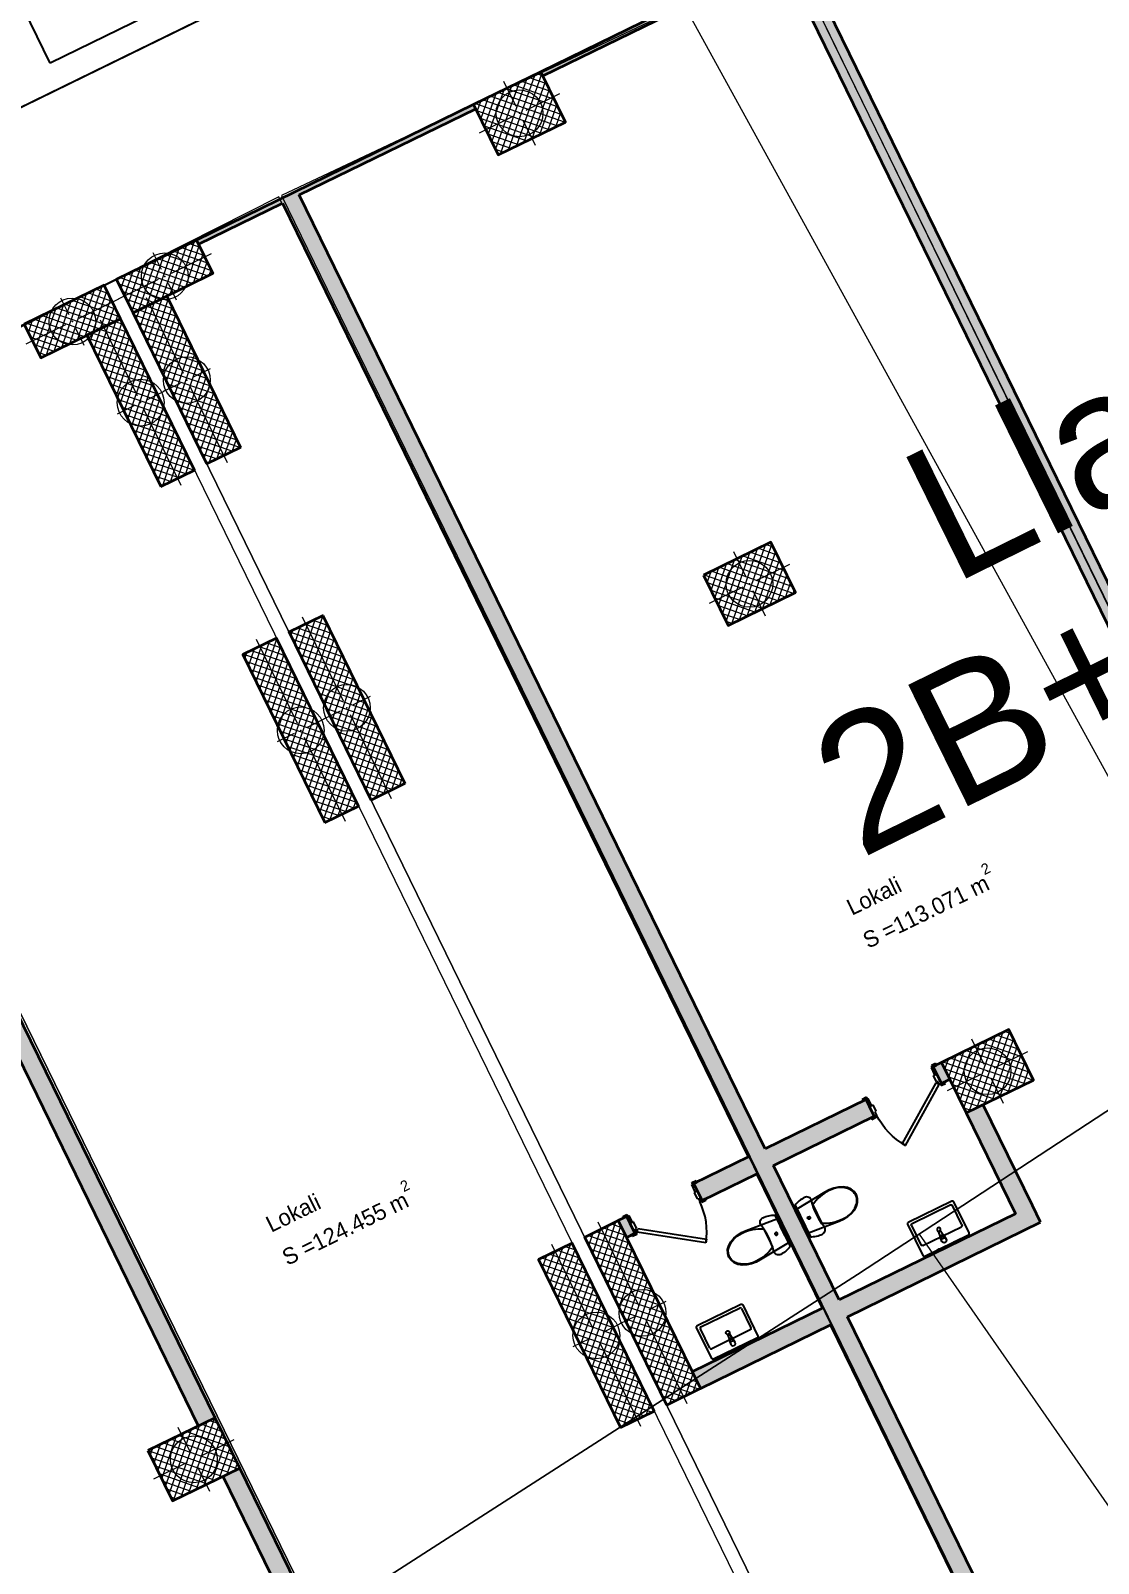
# Model space of a CAD drawing. Header units: metres. Extents: x 7511825 to 7512099, y 4692231 to 4692445.
# Drawn here: x 7511893.77 to 7511905.19, y 4692375.49 to 4692391.88 of the extents above; entities that cross this region are included whole.
import ezdxf

# ---------------------------------------------------------------- set-up
doc = ezdxf.new("R2010")
doc.units = ezdxf.units.M
doc.header["$XCLIPFRAME"] = 0
doc.header["$PDMODE"] = 32
doc.header["$PDSIZE"] = 0.5
for name, color, linetype, lineweight in [('- lokalet d_Pen_No__132', 255, 'Continuous', 0), ('- lokalet e_Pen_No__132', 255, 'Continuous', 0), ('A - Fill Zone_Pen_No__101', 253, 'Continuous', 13), ('A - Muret_Pen_No__7', 7, 'Continuous', 35), ('A - Perdhesa Polyine_Pen_No__6', 1, 'Continuous', 0), ('A - Pllaka Suteren_Pen_No__42', 8, 'Continuous', 25), ('A - Sanitaria_Pen_No__42', 8, 'Continuous', 25), ('A - Shtyllat_Pen_No__1', 7, 'Continuous', 0), ('A - Shtyllat_Pen_No__7', 7, 'Continuous', 35), ('ARCHICAD Doors_Pen_No__42', 8, 'Continuous', 25), ('etazha', 7, 'Continuous', 0), ('Site & Landscape - Terrain_Pen_No__42', 8, 'Continuous', 25)]:
    doc.layers.add(name, color=color, linetype=linetype, lineweight=lineweight)
doc.layers.add('2D Drafting - General_Pen_No__81', color=7, linetype='Continuous', lineweight=20, true_color=0x6a6a6a)
doc.layers.add('parcelat e vjetra', color=7, linetype='Continuous', lineweight=0, true_color=0x848443)
for name, color, linetype in [('A - Muret', 7, 'Continuous'), ('A - Pllaka Suteren', 7, 'Continuous'), ('A - Shtyllat', 7, 'Continuous'), ('fer +', 32, 'Continuous'), ('Site & Landscape - Terrain', 7, 'Continuous')]:
    doc.layers.add(name, color=color, linetype=linetype)
doc.styles.add('GENERATED_STYLE_1', font='arial.ttf')
doc.styles.add('GENERATED_STYLE_3', font='ARIALN.TTF')
picture_1 = doc.add_image_def('image1.tif', size_in_pixel=(11235, 8447))
picture_2 = doc.add_image_def('image2.png', size_in_pixel=(905, 1019))
pattern_1 = [(44.99999999999999, (0, 0), (-45.96193909124158, 45.96193909124162), []), (135.0000000000002, (0, 0), (45.96193909124145, 45.96193909124175), [])]

# ---------------------------------------------------------------- blocks, each defined once
blk = doc.blocks.new('Slab_1', base_point=(-1850.000000000003, -19000.83600967443))
at = {"layer": 'A - Pllaka Suteren_Pen_No__42', "color": 8, "linetype": 'Continuous', "lineweight": 25, "flags": 128}
blk.add_lwpolyline([(-1850.000000000003, -19000.83600967443), (52099.99999999999, -19000.83600967443), (52099.99999999999, 0), (2.220446049250313e-13, 0), (1.110223024625157e-12, -8550.830745419273), (-1850.000000000002, -8550.830745419273)], close=True, dxfattribs=at)
blk = doc.blocks.new('Slab_4', base_point=(59074.31600689085, 6104.298371527963))
at = {"layer": 'Site & Landscape - Terrain_Pen_No__42', "color": 8, "linetype": 'Continuous', "lineweight": 25, "flags": 128}
blk.add_lwpolyline([(59074.31600689085, 6104.298371527963), (52721.11159973312, 6102.78912284332, 0.198850629036627), (51660.80776356255, 5663.449336948165), (50039.33982822018, 4041.981401605799, -0.1989123673796578), (48978.67965644036, 3602.641573385622), (3163.56326233219, 3602.661733945909, -0.1989122530165558), (2102.903750614876, 4042.001562165943), (478.3923614024204, 5666.5129513784, 0.1975766247407969), (-574.5564539164235, 6105.832957794789), (-671.9724631827688, 6106.333770794439, 0.1779822679354161), (-3872.137727001686, 4887.039193916909), (-5490.789180732588, 2966.793450167437), (-4346.721220894819, 2002.413098128519), (-3439.904615287006, 3128.775407374026, -0.16016692028357), (-1543.711309811395, 4451.617128605742, -0.2759228411107993), (-51.97053657508133, 4075.555505796262), (1481.583399929547, 2542.001569291635, 0.1989122559971561), (2542.242928849808, 2102.661741071595), (49599.99999999999, 2102.641573385623, 0.1989123673796559), (50660.66017177982, 2541.981401605799), (52283.05265317472, 4164.373883000701, -0.1988858525819911), (53343.55979034882, 4603.713703414345), (59074.46904149566, 4604.298388375846)], format="xyb", close=True, dxfattribs=at)
blk = doc.blocks.new('Morph_1')
at = {"layer": 'Site & Landscape - Terrain_Pen_No__42', "color": 8, "linetype": 'Continuous', "lineweight": 25, "flags": 128}
for points in [[(0.145128764643232, 2102.641573385623), (49599.99999999999, 2102.641573385635), (49661.23383793244, 2102.641573385635), (49783.29401270874, 2112.623825903056), (49904.13439607187, 2132.521900694349), (50022.95081520777, 2162.20337935473), (50138.95256645043, 2201.470736540813), (50251.3676772843, 2250.062654469183), (50359.44804369393, 2307.655761943128), (50462.47440867288, 2373.866786334604), (50559.76114876037, 2448.255104200335), (50660.66017177983, 2541.981401605814), (52283.05265317472, 4164.373883000713), (52383.833907137, 4258.002256619035), (52481.11305739359, 4332.400499589562), (52584.13266678434, 4398.622034702548), (52692.20715680582, 4456.226168567599), (52804.61730955797, 4504.829555177853), (52920.61505402056, 4544.108747014417), (53039.42844434251, 4573.802347536228), (53160.26679701405, 4593.712750730913), (53282.32595273507, 4603.707456150196), (53343.55979034882, 4603.713703414359), (59074.46904149573, 4604.298388375861)], [(73150.24494963167, 2.132307174712064), (0.6148023873038269, -5.330642736424362)]]:
    blk.add_lwpolyline(points, dxfattribs=at)
blk = doc.blocks.new('Deciduous Trees 25')
at = {"layer": 'A - Sanitaria_Pen_No__42', "color": 8, "linetype": 'Continuous', "lineweight": 25}
image = blk.add_image(picture_2, insert=(-1000, -1000), size_in_units=(2000.0000000000005, 1999.9999999999995), dxfattribs=at)
image.set_boundary_path([(-0.5, -0.5), (904.5, 1018.5)])
blk = doc.blocks.new('WC 25')
at = {"layer": 'A - Sanitaria_Pen_No__42', "color": 8, "linetype": 'Continuous', "lineweight": 25}
for p, q in [((-57.00000000000002, 19.99999999999999), (-40.30508652763323, 19.99999999999999)), ((-57.00000000000001, -1.396097351027983e-14), (-57.00000000000002, 19.99999999999999)), ((-40.30508652763323, 19.99999999999999), (-16, 19.99999999999999)), ((-16.00000000000001, 20), (-11.31370849898477, 20)), ((-16, -3.918869757271531e-15), (-16.00000000000001, 20)), ((-11.31370849898477, 20), (-5.204170427930421e-15, 20)), ((-5.204170427930421e-15, 20), (11.31370849898476, 20)), ((0, -9.797174393178828e-16), (11.31370849898476, 2.078294534965184e-15)), ((11.31370849898476, 20), (16, 20)), ((11.31370849898476, 2.078294534965184e-15), (16, 3.918869757271531e-15)), ((16, 3.918869757271531e-15), (16, 20)), ((16, 20), (40.30508652763321, 20.00000000000001)), ((16, 8.344386303604799e-16), (40.30508652763322, 7.403924280813468e-15)), ((40.30508652763321, 20.00000000000001), (57.00000000000001, 20.00000000000001)), ((40.30508652763322, 7.403924280813468e-15), (57.00000000000001, 1.396097351027983e-14)), ((57.00000000000001, 1.396097351027983e-14), (57.00000000000001, 20.00000000000001)), ((-57.00000000000001, -1.396097351027983e-14), (-40.30508652763322, -1.233987380135578e-14)), ((-40.30508652763322, -1.233987380135578e-14), (-16, -7.003300884182581e-15)), ((-16, -3.918869757271531e-15), (-11.31370849898476, -3.463824224941975e-15)), ((-11.31370849898476, -3.463824224941975e-15), (0, -9.797174393178828e-16)), ((0, -173.043128093735), (-108.9414490875, -173.043128093735)), ((108.94192722759, -173.0439845194988), (0, -173.043128093735))]:
    blk.add_line(p, q, dxfattribs=at)
at = {"layer": 'A - Sanitaria_Pen_No__42', "color": 8, "linetype": 'Continuous', "lineweight": 25, "flags": 128}
for points in [[(-186.7682631467, 0), (-193.8693581966, -15.0746413120042), (-200.0738475094, -30.5397014672892), (-205.3603698866, -46.34193640352952), (-209.7107245634, -62.42694121210544), (-213.1099338703, -78.73933744709024), (-215.5462948001, -95.22296378510154), (-217.0114192992, -111.8210693814283), (-217.5002631467, -128.4765092547871), (-216.2173727373001, -140.0108815650937), (-212.4322594593, -150.9820926738929), (-206.3296959658, -160.8545761033256), (-198.2075826805, -169.1464004488141), (-188.4624056031, -175.4527951600276), (-177.5698815996, -179.4659096659603), (-166.0617359879, -180.989841291873), (-154.4997460369, -179.9501983698504), (-116.2154201973, -173.1684674505817), (-77.63938685730999, -168.3121815209318), (-38.86847430810999, -165.3935301669119), (0, -164.4198393883651), (38.86847430811999, -165.3935301669119), (77.63938685730999, -168.3121815209318), (116.2154201973, -173.1684674505817), (154.4997460369, -179.9501983698504), (166.0617359879, -180.989841291873), (177.5698815996, -179.4659096659603), (188.4624056031, -175.4527951600276), (198.2075826805, -169.1464004488141), (206.3296959658, -160.8545761032256), (212.4322594593, -150.9820926738929), (216.2173727373001, -140.0108815650937), (217.5002631467, -128.4765092547871), (217.0114192992, -111.8210693814283), (215.5462948001, -95.22296378512154), (213.1099338703, -78.73933744709024), (209.7107245634, -62.42694121208545), (205.3603698866, -46.34193640348954), (200.0738475094, -30.53970146730919), (193.8693581966, -15.0746413120042), (186.7682631467, 0)], [(-169.4236422528, -453.4253930753143), (-157.0185212545, -503.1720699369143), (-137.9976229151, -550.1101050979429), (-112.3998459602, -587.3056767129143), (-79.35704269199998, -615.8237892609145), (-41.04853310946, -633.7835462424), (0, -640.0005631756572), (41.04853310946, -633.7835462424), (79.35704269199998, -615.8237892609145), (112.3998459602, -587.3056767129143), (137.9976229151, -550.1101050978286), (157.0185212545, -503.1720699369143), (169.4236422528, -453.4253930753143), (174.911377667, -402.0795756378286), (173.3483030642, -350.3829989806857), (140.9747959978, 0), (-140.9747959978, 0), (-173.3483030642, -350.3829989808), (-174.911377667, -402.0795756378286)]]:
    blk.add_lwpolyline(points, close=True, dxfattribs=at)
at = {"layer": 'A - Sanitaria_Pen_No__42', "color": 8, "linetype": 'Continuous', "lineweight": 25}
blk.add_ellipse((0, -74.97928748964377), major_axis=(15.00000000000012, 0), ratio=0.9997238331952335, dxfattribs=at)
for centre, major_axis, ratio, start_param, end_param in [((258.0954531797001, -387.9368792382496), (2.605531720383982e-14, 425.5156216793372), 0.999376558603521, 1.04139159284319, 1.594412146043378), ((-258.0954531796998, -387.9368792382496), (2.605531600571874e-14, 425.515602112535), 0.999376558603521, 4.688770856147699, 5.241791409347888), ((89.46048916920994, -412.3034721187431), (1.574013472974813e-14, 257.0559077230598), 0.999376558603521, 1.515065097273171, 2.415653657674887), ((-89.46048916921002, -412.3034721187431), (1.574012877507819e-14, 257.0558104759198), 0.999376558603521, 3.867527851996295, 4.76811641239801), ((0.8128152203590935, -492.7552085922817), (8.48730025619216e-15, 138.6081319463105), 0.9993765586035211, 2.509088138730394, 3.135731915735492), ((-0.8118348282016573, -492.7582364361648), (8.487114857410327e-15, 138.6051041544286), 0.9993765586035211, 3.147453519471862, 3.774097296476959)]:
    blk.add_ellipse(centre, major_axis=major_axis, ratio=ratio, start_param=start_param, end_param=end_param, dxfattribs=at)
blk = doc.blocks.new('Basin 25')
at = {"layer": 'A - Sanitaria_Pen_No__42', "color": 8, "linetype": 'Continuous', "lineweight": 25}
for p, q in [((-245, -355), (-245, -125)), ((-230, -110), (230, -110)), ((-13.6, -99.7810059381), (-13.6, -84.9104088676)), ((-13.6, -84.9104088676), (13.6, -84.9104088676)), ((13.6, -84.9104088676), (13.6, -99.7810059381)), ((245, -125), (245, -355)), ((230, -370), (-230, -370))]:
    blk.add_line(p, q, dxfattribs=at)
at = {"layer": 'A - Sanitaria_Pen_No__42', "color": 8, "linetype": 'Continuous', "lineweight": 25, "flags": 128}
for points in [[(-260, 0), (260, 0, -0.4142135623730947), (275, -15), (275, -385, -0.414213562373095), (260, -400), (-260, -400, -0.414213562373095), (-275, -385), (-275, -15, -0.414213562373095)], [(-25, -60), (-21, -101.9528102783, 0.1210195755652548), (-17.72976797925985, -111.4662619611651), (-11.1, -164.4, 0.8825662804506818), (11.1000000000126, -164.3999999998994), (17.72976797919999, -111.4662619614, 0.1210195755656533), (21.00000000004952, -101.9528102785052), (25, -60, 0.9999999999999999)]]:
    blk.add_lwpolyline(points, format="xyb", close=True, dxfattribs=at)
for points in [[(-113.5, 8.266365894244634e-16), (-86.50000000000001, -8.266365894244634e-16), (-86.50000000000001, 20), (-113.5, 20)], [(86.50000000000001, 8.266365894244634e-16), (113.5, -8.266365894244634e-16), (113.5, 20), (86.50000000000001, 20)]]:
    blk.add_lwpolyline(points, close=True, dxfattribs=at)
at = {"layer": 'A - Sanitaria_Pen_No__42', "color": 8, "linetype": 'Continuous', "lineweight": 25}
blk.add_circle((0, -189.083), 20, dxfattribs=at)
for centre, radius, start, end in [((-230, -125), 15, 90, 180), ((0, -100.0528918427), 21.0857698475, 212.7710253823, 327.2289746177), ((0, -99.7810059381), 13.6, 180, 0), ((230, -125), 15.00000000000001, 0, 90), ((-230, -355), 15.00000000000001, 180, 270), ((230, -355), 15.00000000000001, 270, 0)]:
    blk.add_arc(centre, radius, start, end, dxfattribs=at)
blk = doc.blocks.new('Wall_202', base_point=(23150, -18400.84061403969))
at = {"layer": 'A - Muret', "linetype": 'Continuous', "lineweight": 0, "true_color": 0x000000}
for points in [[(22950.00011710641, -600.0000000000085), (22950.00011710641, -5599.999914872935), (23149.99989088843, -5599.999914872935), (23149.99989088843, -600.0000000000085)], [(22950.00010868856, -6200.000031979341), (22950.00010868856, -11400.8406792568), (23150.00002371351, -11400.8406792568), (23149.99984190664, -6200.000031979341)], [(22950.00010868856, -12000.8406061385), (22950.00010868856, -18400.84061403969), (23149.99984190664, -18400.84061403969), (23150.00002371351, -12000.8406061385)]]:
    blk.add_hatch(color=18, dxfattribs=at).paths.add_polyline_path(points)
at = {"layer": 'A - Muret_Pen_No__7', "color": 7, "linetype": 'Continuous', "lineweight": 35, "flags": 128}
for points in [[(22950, -600.0000000000103), (22950, -5599.999914872936)], [(23150, -5599.999914872935), (23150, -600.0000000000085)], [(22950, -6200.000031979342), (22950, -11400.84057406553)], [(23150, -11400.84057406553), (23150, -6200.000031979343)], [(22950, -12000.84069117193), (22950, -18400.84061403969)], [(23150, -18400.84061403969), (23150, -12000.84069117193)]]:
    blk.add_lwpolyline(points, dxfattribs=at)
blk = doc.blocks.new('Wall_203', base_point=(29500.00000000001, 0))
at = {"layer": 'A - Muret', "linetype": 'Continuous', "lineweight": 0, "true_color": 0x000000}
blk.add_hatch(color=18, dxfattribs=at).paths.add_polyline_path([(29500.00000000001, -50.00000000000071), (29500, -19000.83534970144), (29700, -19000.83534970144), (29700.00000000001, -50.00000000000071)])
at = {"layer": 'A - Muret_Pen_No__7', "color": 7, "linetype": 'Continuous', "lineweight": 35, "flags": 128}
for points in [[(29500.00000000001, -50.00000000000071), (29500, -11400.83965125989)], [(29700, -11400.83965125989), (29700.00000000001, -50.00000000000071)], [(29500, -11600.83965125989), (29500, -13200.83965125989)], [(29700, -13200.83965125989), (29700, -11600.83965125989)], [(29500, -13400.83965125989), (29500, -19000.83534970144)], [(29700, -19000.83534970144), (29700, -13400.83965125989)]]:
    blk.add_lwpolyline(points, dxfattribs=at)
blk = doc.blocks.new('Wall_204', base_point=(35550.8280995785, 0))
at = {"layer": 'A - Muret', "linetype": 'Continuous', "lineweight": 0, "true_color": 0x000000}
blk.add_hatch(color=18, dxfattribs=at).paths.add_polyline_path([(35450.8280995785, -50.00000000000071), (35450.8280995785, -19000.83534970144), (35650.8280995785, -19000.83534970144), (35650.8280995785, -50.00000000000071)])
at = {"layer": 'A - Muret_Pen_No__7', "color": 7, "linetype": 'Continuous', "lineweight": 35, "flags": 128}
for points in [[(35450.8280995785, -50.00000000000071), (35450.8280995785, -19000.83534970144)], [(35650.8280995785, -11400.83965125989), (35650.8280995785, -50.00000000000071)]]:
    blk.add_lwpolyline(points, dxfattribs=at)
blk = doc.blocks.new('Door 25_2')
at = {"layer": 'ARCHICAD Doors_Pen_No__42', "color": 8, "linetype": 'Continuous', "lineweight": 25}
for p, q in [((-260.3921784050518, 393.9747868736185), (-237.4491209510099, 426.7408686451782)), ((349.0569425459581, -32.76608177155968), (-260.3921784050518, 393.9747868736185)), ((-237.4491209510099, 426.7408686451782), (371.9999999999999, 0)), ((-437, 0), (-437, 19)), ((-437, 19), (-387, 19)), ((-387, 0), (-437, 0)), ((-400, 0), (-437.0000000000001, 0)), ((-400, 0), (-437.0000000000001, 0)), ((-372.0000000000001, 0), (-400, 0)), ((-400, 0), (-400, -115)), ((-400, 0), (-400, -115)), ((-400, 0), (-400, -115)), ((-387, 19), (-387, 0)), ((-372.0000000000001, -40), (-372.0000000000001, 0)), ((371.9999999999999, 0), (349.0569425459581, -32.76608177155968)), ((400, 0), (372.0000000000001, 0)), ((372.0000000000001, 0), (372.0000000000001, -40)), ((387, 19), (437, 19)), ((387, 0), (387, 19)), ((437, 0), (387, 0)), ((400, -115), (400, 0)), ((400, 0), (400, -115)), ((400, 0), (400, -115)), ((400, 0), (437.0000000000001, 0)), ((400, 0), (437.0000000000001, 0)), ((437, 19), (437, 0)), ((-400, -200), (-400, -115)), ((-400, -115), (-375, -115)), ((-400, -115), (-360.0000000000001, -115)), ((-400, -115), (-400, -200)), ((-400, -115), (-400, -200)), ((-375, -115), (-375, -200)), ((-360.0000000000001, -40), (-372.0000000000001, -40)), ((-360.0000000000001, -115), (-360.0000000000001, -40)), ((372.0000000000001, -40), (360.0000000000001, -40)), ((360.0000000000001, -40), (360.0000000000001, -115)), ((360.0000000000001, -115), (400, -115)), ((375, -200), (375, -115)), ((375, -115), (400, -115)), ((400, -115), (400, -200)), ((400, -115), (400, -200)), ((400, -115), (400, -200)), ((-437, -219), (-437, -200)), ((-437, -200), (-387, -200)), ((-400, -200), (-437.0000000000001, -200)), ((-400, -200), (-437.0000000000001, -200)), ((-387, -219), (-437, -219)), ((-375, -200), (-400, -200)), ((-387, -200), (-387, -219)), ((400, -200), (375, -200)), ((387, -200), (437, -200)), ((387, -219), (387, -200)), ((437, -219), (387, -219)), ((400, -200), (437.0000000000001, -200)), ((400, -200), (437.0000000000001, -200)), ((437, -200), (437, -219))]:
    blk.add_line(p, q, dxfattribs=at)
blk.add_arc((371.9999999999999, 0), 744, 145, 180, dxfattribs=at)
blk = doc.blocks.new('Wall_207', base_point=(27950, -11400.83965125989))
at = {"layer": 'A - Muret', "linetype": 'Continuous', "lineweight": 0, "true_color": 0x000000}
for points in [[(27950, -11600.83965125989), (28050, -11600.83965125989), (28050, -11400.83965125989), (27950, -11400.83965125989)], [(28850, -11600.83965125989), (29500, -11600.83965125989), (29500, -11400.83965125989), (28850, -11400.83965125989)]]:
    blk.add_hatch(color=18, dxfattribs=at).paths.add_polyline_path(points)
at = {"layer": 'A - Muret_Pen_No__7', "color": 7, "linetype": 'Continuous', "lineweight": 35}
for p, q in [((28050, -11400.83965125989), (28013, -11400.83965125989)), ((28050, -11485.83965125989), (28050, -11400.83965125989)), ((28850, -11400.83965125989), (28887, -11400.83965125989)), ((28850, -11485.83965125989), (28850, -11400.83965125989)), ((28050, -11600.83965125989), (28013, -11600.83965125989)), ((28050, -11600.83965125989), (28050, -11485.83965125989)), ((28850, -11600.83965125989), (28850, -11485.83965125989)), ((28850, -11600.83965125989), (28887, -11600.83965125989))]:
    blk.add_line(p, q, dxfattribs=at)
at = {"layer": 'A - Muret_Pen_No__7', "color": 7, "linetype": 'Continuous', "lineweight": 35, "flags": 128}
for points in [[(28050, -11400.83965125989), (27950, -11400.83965125989)], [(29500, -11400.83965125989), (28850, -11400.83965125989)], [(27950, -11600.83965125989), (28050, -11600.83965125989)], [(28850, -11600.83965125989), (29500, -11600.83965125989)]]:
    blk.add_lwpolyline(points, dxfattribs=at)
at = {"layer": 'ARCHICAD Doors_Pen_No__42', "color": 8, "linetype": 'Continuous', "lineweight": 25, "zscale": 1000, "rotation": 180}
blk.add_blockref('Door 25_2', (28450, -11600.83965125989), dxfattribs=at)
blk = doc.blocks.new('Wall_208', base_point=(27950, -13400.83965125989))
at = {"layer": 'A - Muret', "linetype": 'Continuous', "lineweight": 0, "true_color": 0x000000}
blk.add_hatch(color=18, dxfattribs=at).paths.add_polyline_path([(27950, -13400.83965125989), (29500, -13400.83965125989), (29500, -13200.83965125989), (27950, -13200.83965125989)])
at = {"layer": 'A - Muret_Pen_No__7', "color": 7, "linetype": 'Continuous', "lineweight": 35, "flags": 128}
for points in [[(29500, -13200.83965125989), (27950, -13200.83965125989)], [(27950, -13400.83965125989), (29500, -13400.83965125989)]]:
    blk.add_lwpolyline(points, dxfattribs=at)
blk = doc.blocks.new('Wall_209', base_point=(31800, -11400.83965125989))
at = {"layer": 'A - Muret', "linetype": 'Continuous', "lineweight": 0, "true_color": 0x000000}
for points in [[(29700, -11400.83966020059), (29700, -11600.83965125989), (30900.0000089407, -11600.83965125989), (30900.0000089407, -11400.83966020059)], [(31700.00000447035, -11400.83966020059), (31700.00000447035, -11600.83965125989), (31800, -11600.83965125989), (31800, -11400.83966020059)]]:
    blk.add_hatch(color=18, dxfattribs=at).paths.add_polyline_path(points)
at = {"layer": 'A - Muret_Pen_No__7', "color": 7, "linetype": 'Continuous', "lineweight": 35}
for p, q in [((30900, -11400.83965125989), (30863, -11400.83965125989)), ((30900, -11485.83965125989), (30900, -11400.83965125989)), ((31700, -11400.83965125989), (31737, -11400.83965125989)), ((31700, -11485.83965125989), (31700, -11400.83965125989)), ((30900, -11600.83965125989), (30863, -11600.83965125989)), ((30900, -11600.83965125989), (30900, -11485.83965125989)), ((31700, -11600.83965125989), (31700, -11485.83965125989)), ((31700, -11600.83965125989), (31737, -11600.83965125989))]:
    blk.add_line(p, q, dxfattribs=at)
at = {"layer": 'A - Muret_Pen_No__7', "color": 7, "linetype": 'Continuous', "lineweight": 35, "flags": 128}
for points in [[(30900.00000149012, -11400.83965125989), (29700, -11400.83965125989)], [(31800, -11400.83965125989), (31699.99999105929, -11400.83965125989)], [(29700, -11600.83965125989), (30900.0000089407, -11600.83965125989)], [(31700.00000447035, -11600.83965125989), (31800, -11600.83965125989)]]:
    blk.add_lwpolyline(points, dxfattribs=at)
at = {"layer": 'ARCHICAD Doors_Pen_No__42', "color": 8, "linetype": 'Continuous', "lineweight": 25, "xscale": -1, "zscale": 1000, "rotation": 180}
blk.add_blockref('Door 25_2', (31300, -11600.83965125989), dxfattribs=at)
blk = doc.blocks.new('Wall_210', base_point=(31800, -13400.83965125989))
at = {"layer": 'A - Muret', "linetype": 'Continuous', "lineweight": 0, "true_color": 0x000000}
for points in [[(31800, -13200.83965125989), (29700, -13200.83965125989), (29700, -13400.83965125989), (31800, -13400.83965125989)], [(32000, -13200.83965125989), (31800, -13200.83965125989), (32000, -13400.83965125989)], [(31800, -13400.83965125989), (32000, -13400.83965125989), (31800, -13200.83965125989)]]:
    blk.add_hatch(color=18, dxfattribs=at).paths.add_polyline_path(points)
at = {"layer": 'A - Muret_Pen_No__7', "color": 7, "linetype": 'Continuous', "lineweight": 35, "flags": 128}
for points in [[(31800, -13200.83965125989), (29700, -13200.83965125989)], [(32000, -13400.83965125989), (32000, -13200.83965125989)], [(29700, -13400.83965125989), (32000, -13400.83965125989)]]:
    blk.add_lwpolyline(points, dxfattribs=at)
blk = doc.blocks.new('Wall_211', base_point=(31800, -13400.83965125989))
at = {"layer": 'A - Muret', "linetype": 'Continuous', "lineweight": 0, "true_color": 0x000000}
blk.add_hatch(color=18, dxfattribs=at).paths.add_polyline_path([(31999.99999105929, -12000.83965125989), (31800, -12000.83965125989), (31800, -13200.83965125989), (31999.99999105929, -13200.83965125989)])
at = {"layer": 'A - Muret_Pen_No__7', "color": 7, "linetype": 'Continuous', "lineweight": 35, "flags": 128}
for points in [[(31800, -12000.83965125989), (31800, -13200.83965125989)], [(32000, -13200.83965125989), (32000, -12000.83965125989)]]:
    blk.add_lwpolyline(points, dxfattribs=at)
blk = doc.blocks.new('Wall_242', base_point=(28500.00000000001, 0))
at = {"layer": 'A - Muret', "linetype": 'Continuous', "lineweight": 0, "true_color": 0x000000}
for points in [[(32600.00006183988, 5.637180544582066e-05), (32600.00006183988, -49.99986145775126), (38100.00006661445, -49.99986145775126), (38100.00006661445, 5.637180544582066e-05)], [(38500.00005521685, -49.99992189465274), (41499.99998890382, -49.99992189465274), (41499.99998890382, 6.213620773465323e-05), (38500.00005521685, 6.213620773465323e-05)], [(41899.99998855575, 6.213620773465323e-05), (41899.99998855575, -49.99992189465274), (47050.00000000001, -49.99992189465274), (47050.00000000001, 6.213620773465323e-05)], [(28500.00000000001, -1.117589210064551e-05), (28500.00000000001, -49.99994114036777), (31800.00007674106, -49.99994114036777), (31800.00007674106, -1.117589210064551e-05)], [(47850, -2.235176310705356e-05), (47850, -50.00000372529389), (51149.99997392295, -50.00000372529389), (51149.99997392295, -2.235176310705356e-05)]]:
    blk.add_hatch(color=18, dxfattribs=at).paths.add_polyline_path(points)
at = {"layer": 'A - Muret_Pen_No__7', "color": 7, "linetype": 'Continuous', "lineweight": 35, "flags": 128}
for points in [[(31800, 0), (28500.00000000001, 0)], [(38099.99999999999, 0), (32599.99999999999, 0)], [(41500, 0), (38500, 0)], [(47050.00000000001, 0), (41900.00000000001, 0)], [(51150, 0), (47850, 0)], [(28500.00000000001, -50), (29500.00000000001, -50)], [(29700.00000000001, -50), (31800, -50)], [(32599.99999999999, -50), (35450.8280995785, -50)], [(35650.8280995785, -50), (38099.99999999999, -50)], [(38500, -50), (41500, -50)], [(42099.99999997248, -50), (47050.00000000001, -50)], [(47850.00000000001, -50), (51150, -50)]]:
    blk.add_lwpolyline(points, dxfattribs=at)
blk = doc.blocks.new('Column_58', base_point=(27200, -1300))
at = {"layer": 'A - Shtyllat', "linetype": 'Continuous', "lineweight": 0, "true_color": 0x000000}
h = blk.add_hatch(dxfattribs=at)
h.set_pattern_fill('CONCRETE_BLOCK', color=18, style=0, pattern_type=2)
h.set_pattern_definition(pattern_1)
h.paths.add_polyline_path([(27000, -2200), (27400, -2200), (27400, -399.9999999999998), (27000, -399.9999999999998)])
at = {"layer": 'A - Shtyllat_Pen_No__1', "color": 7, "linetype": 'Continuous', "lineweight": 13}
for p, q in [((27200, -1220), (27200, -319.9999999999998)), ((27120, -1300), (26920, -1300)), ((27280, -1300), (27480, -1300)), ((27200, -1380), (27200, -2280))]:
    blk.add_line(p, q, dxfattribs=at)
blk.add_point((27200, -1300), dxfattribs=at)
at = {"layer": 'A - Shtyllat_Pen_No__7', "color": 7, "linetype": 'Continuous', "lineweight": 35, "flags": 128}
blk.add_lwpolyline([(27000, -2200), (27400, -2200), (27400, -399.9999999999998), (27000, -399.9999999999998)], close=True, dxfattribs=at)
blk = doc.blocks.new('Column_59', base_point=(26925, -199.9999999999999))
at = {"layer": 'A - Shtyllat', "linetype": 'Continuous', "lineweight": 0, "true_color": 0x000000}
h = blk.add_hatch(dxfattribs=at)
h.set_pattern_fill('CONCRETE_BLOCK', color=18, style=0, pattern_type=2)
h.set_pattern_definition(pattern_1)
h.paths.add_polyline_path([(26450, 1.942890293094024e-13), (26450, -399.9999999999998), (27400, -400), (27400, 2.775557561562891e-14)])
at = {"layer": 'A - Shtyllat_Pen_No__1', "color": 7, "linetype": 'Continuous', "lineweight": 13}
for p, q in [((26925, -119.9999999999999), (26925, 80.00000000000013)), ((26845, -199.9999999999999), (26370, -199.9999999999998)), ((26925, -279.9999999999999), (26925, -479.9999999999999)), ((27005, -199.9999999999999), (27480, -200))]:
    blk.add_line(p, q, dxfattribs=at)
blk.add_point((26925, -199.9999999999999), dxfattribs=at)
at = {"layer": 'A - Shtyllat_Pen_No__7', "color": 7, "linetype": 'Continuous', "lineweight": 35, "flags": 128}
blk.add_lwpolyline([(26450, 1.942890293094024e-13), (26450, -399.9999999999998), (27400, -400), (27400, 2.775557561562891e-14)], close=True, dxfattribs=at)
blk = doc.blocks.new('Column_62', base_point=(27200, -12400.83965125989))
at = {"layer": 'A - Shtyllat', "linetype": 'Continuous', "lineweight": 0, "true_color": 0x000000}
h = blk.add_hatch(dxfattribs=at)
h.set_pattern_fill('CONCRETE_BLOCK', color=18, style=0, pattern_type=2)
h.set_pattern_definition(pattern_1)
h.paths.add_polyline_path([(27000, -13400.83965125989), (27400, -13400.83965125989), (27400, -11400.83965125989), (27000, -11400.83965125989)])
at = {"layer": 'A - Shtyllat_Pen_No__1', "color": 7, "linetype": 'Continuous', "lineweight": 13}
for p, q in [((27200, -12320.83965125989), (27200, -11320.83965125989)), ((27120, -12400.83965125989), (26920, -12400.83965125989)), ((27280, -12400.83965125989), (27480, -12400.83965125989)), ((27200, -12480.83965125989), (27200, -13480.83965125989))]:
    blk.add_line(p, q, dxfattribs=at)
blk.add_point((27200, -12400.83965125989), dxfattribs=at)
at = {"layer": 'A - Shtyllat_Pen_No__7', "color": 7, "linetype": 'Continuous', "lineweight": 35, "flags": 128}
blk.add_lwpolyline([(27000, -13400.83965125989), (27400, -13400.83965125989), (27400, -11400.83965125989), (27000, -11400.83965125989)], close=True, dxfattribs=at)
blk = doc.blocks.new('Column_63', base_point=(27200, -5200.000000000019))
at = {"layer": 'A - Shtyllat', "linetype": 'Continuous', "lineweight": 0, "true_color": 0x000000}
h = blk.add_hatch(dxfattribs=at)
h.set_pattern_fill('CONCRETE_BLOCK', color=18, style=0, pattern_type=2)
h.set_pattern_definition(pattern_1)
h.paths.add_polyline_path([(27000, -6200.000000000019), (27400, -6200.000000000019), (27400, -4200.000000000019), (27000, -4200.000000000019)])
at = {"layer": 'A - Shtyllat_Pen_No__1', "color": 7, "linetype": 'Continuous', "lineweight": 13}
for p, q in [((27200, -5120.000000000019), (27200, -4120.000000000019)), ((27120, -5200.000000000019), (26920, -5200.000000000019)), ((27280, -5200.000000000019), (27480, -5200.000000000019)), ((27200, -5280.000000000019), (27200, -6280.000000000019))]:
    blk.add_line(p, q, dxfattribs=at)
blk.add_point((27200, -5200.000000000019), dxfattribs=at)
at = {"layer": 'A - Shtyllat_Pen_No__7', "color": 7, "linetype": 'Continuous', "lineweight": 35, "flags": 128}
blk.add_lwpolyline([(27000, -6200.000000000019), (27400, -6200.000000000019), (27400, -4200.000000000019), (27000, -4200.000000000019)], close=True, dxfattribs=at)
blk = doc.blocks.new('Column_65', base_point=(27750, -1300))
at = {"layer": 'A - Shtyllat', "linetype": 'Continuous', "lineweight": 0, "true_color": 0x000000}
h = blk.add_hatch(dxfattribs=at)
h.set_pattern_fill('CONCRETE_BLOCK', color=18, style=0, pattern_type=2)
h.set_pattern_definition(pattern_1)
h.paths.add_polyline_path([(27950, -2200), (27950, -399.9999999999998), (27550, -399.9999999999998), (27550, -2200)])
at = {"layer": 'A - Shtyllat_Pen_No__1', "color": 7, "linetype": 'Continuous', "lineweight": 13}
for p, q in [((27750, -1220), (27750, -319.9999999999998)), ((27670, -1300), (27470, -1300)), ((27830, -1300), (28030, -1300)), ((27750, -1380), (27750, -2280))]:
    blk.add_line(p, q, dxfattribs=at)
blk.add_point((27750, -1300), dxfattribs=at)
at = {"layer": 'A - Shtyllat_Pen_No__7', "color": 7, "linetype": 'Continuous', "lineweight": 35, "flags": 128}
blk.add_lwpolyline([(27950, -2200), (27550, -2200), (27550, -399.9999999999998), (27950, -399.9999999999998)], close=True, dxfattribs=at)
blk = doc.blocks.new('Column_66', base_point=(28025.00000000001, -199.9999999999999))
at = {"layer": 'A - Shtyllat', "linetype": 'Continuous', "lineweight": 0, "true_color": 0x000000}
h = blk.add_hatch(dxfattribs=at)
h.set_pattern_fill('CONCRETE_BLOCK', color=18, style=0, pattern_type=2)
h.set_pattern_definition(pattern_1)
h.paths.add_polyline_path([(28500.00000000001, 8.326672684688674e-14), (27550, 1.387778780781446e-13), (27550, -399.9999999999999), (28500.00000000001, -399.9999999999999)])
at = {"layer": 'A - Shtyllat_Pen_No__1', "color": 7, "linetype": 'Continuous', "lineweight": 13}
for p, q in [((28025.00000000001, -119.9999999999999), (28025.00000000001, 80.00000000000013)), ((27945.00000000001, -199.9999999999999), (27470.00000000001, -199.9999999999999)), ((28025.00000000001, -279.9999999999999), (28025.00000000001, -479.9999999999999)), ((28105, -199.9999999999999), (28580, -199.9999999999999))]:
    blk.add_line(p, q, dxfattribs=at)
blk.add_point((28025.00000000001, -199.9999999999999), dxfattribs=at)
at = {"layer": 'A - Shtyllat_Pen_No__7', "color": 7, "linetype": 'Continuous', "lineweight": 35, "flags": 128}
blk.add_lwpolyline([(28500.00000000001, 8.326672684688674e-14), (28500.00000000001, -399.9999999999999), (27550, -399.9999999999999), (27550, 1.387778780781446e-13)], close=True, dxfattribs=at)
blk = doc.blocks.new('Column_69', base_point=(27750, -12400.83965125989))
at = {"layer": 'A - Shtyllat', "linetype": 'Continuous', "lineweight": 0, "true_color": 0x000000}
h = blk.add_hatch(dxfattribs=at)
h.set_pattern_fill('CONCRETE_BLOCK', color=18, style=0, pattern_type=2)
h.set_pattern_definition(pattern_1)
h.paths.add_polyline_path([(27950, -13400.83965125989), (27950, -11400.83965125989), (27550, -11400.83965125989), (27550, -13400.83965125989)])
at = {"layer": 'A - Shtyllat_Pen_No__1', "color": 7, "linetype": 'Continuous', "lineweight": 13}
for p, q in [((27750, -12320.83965125989), (27750, -11320.83965125989)), ((27670, -12400.83965125989), (27470, -12400.83965125989)), ((27830, -12400.83965125989), (28030, -12400.83965125989)), ((27750, -12480.83965125989), (27750, -13480.83965125989))]:
    blk.add_line(p, q, dxfattribs=at)
blk.add_point((27750, -12400.83965125989), dxfattribs=at)
at = {"layer": 'A - Shtyllat_Pen_No__7', "color": 7, "linetype": 'Continuous', "lineweight": 35, "flags": 128}
blk.add_lwpolyline([(27950, -13400.83965125989), (27550, -13400.83965125989), (27550, -11400.83965125989), (27950, -11400.83965125989)], close=True, dxfattribs=at)
blk = doc.blocks.new('Column_70', base_point=(27750, -5200.000000000019))
at = {"layer": 'A - Shtyllat', "linetype": 'Continuous', "lineweight": 0, "true_color": 0x000000}
h = blk.add_hatch(dxfattribs=at)
h.set_pattern_fill('CONCRETE_BLOCK', color=18, style=0, pattern_type=2)
h.set_pattern_definition(pattern_1)
h.paths.add_polyline_path([(27950, -6200.000000000019), (27950, -4200.000000000019), (27550, -4200.000000000019), (27550, -6200.000000000019)])
at = {"layer": 'A - Shtyllat_Pen_No__1', "color": 7, "linetype": 'Continuous', "lineweight": 13}
for p, q in [((27750, -5120.000000000019), (27750, -4120.000000000019)), ((27670, -5200.000000000019), (27470, -5200.000000000019)), ((27830, -5200.000000000019), (28030, -5200.000000000019)), ((27750, -5280.000000000019), (27750, -6280.000000000019))]:
    blk.add_line(p, q, dxfattribs=at)
blk.add_point((27750, -5200.000000000019), dxfattribs=at)
at = {"layer": 'A - Shtyllat_Pen_No__7', "color": 7, "linetype": 'Continuous', "lineweight": 35, "flags": 128}
blk.add_lwpolyline([(27950, -6200.000000000019), (27550, -6200.000000000019), (27550, -4200.000000000019), (27950, -4200.000000000019)], close=True, dxfattribs=at)
blk = doc.blocks.new('Column_71', base_point=(32200, -300.0000000000104))
at = {"layer": 'A - Shtyllat', "linetype": 'Continuous', "lineweight": 0, "true_color": 0x000000}
h = blk.add_hatch(dxfattribs=at)
h.set_pattern_fill('CONCRETE_BLOCK', color=18, style=0, pattern_type=2)
h.set_pattern_definition(pattern_1)
h.paths.add_polyline_path([(31800, -1.032507412901396e-11), (31800, -600.0000000000105), (32599.99999999999, -600.0000000000106), (32599.99999999999, -1.043609643147647e-11)])
at = {"layer": 'A - Shtyllat_Pen_No__1', "color": 7, "linetype": 'Continuous', "lineweight": 13}
for p, q in [((32200, -220.0000000000104), (32200, 79.99999999998958)), ((32120, -300.0000000000104), (31720, -300.0000000000103)), ((32279.99999999999, -300.0000000000104), (32679.99999999999, -300.0000000000105)), ((32200, -380.0000000000105), (32200, -680.0000000000103))]:
    blk.add_line(p, q, dxfattribs=at)
blk.add_point((32200, -300.0000000000104), dxfattribs=at)
at = {"layer": 'A - Shtyllat_Pen_No__7', "color": 7, "linetype": 'Continuous', "lineweight": 35, "flags": 128}
blk.add_lwpolyline([(31800, -1.032507412901396e-11), (31800, -600.0000000000105), (32599.99999999999, -600.0000000000106), (32599.99999999999, -1.043609643147647e-11)], close=True, dxfattribs=at)
blk = doc.blocks.new('Column_72', base_point=(32200, -5900.000000000019))
at = {"layer": 'A - Shtyllat', "linetype": 'Continuous', "lineweight": 0, "true_color": 0x000000}
h = blk.add_hatch(dxfattribs=at)
h.set_pattern_fill('CONCRETE_BLOCK', color=18, style=0, pattern_type=2)
h.set_pattern_definition(pattern_1)
h.paths.add_polyline_path([(31800, -5600.000000000019), (31800, -6200.000000000019), (32599.99999999999, -6200.000000000019), (32599.99999999999, -5600.000000000019)])
at = {"layer": 'A - Shtyllat_Pen_No__1', "color": 7, "linetype": 'Continuous', "lineweight": 13}
for p, q in [((32200, -5820.000000000019), (32200, -5520.000000000019)), ((32120, -5900.000000000019), (31720, -5900.000000000019)), ((32200, -5980.000000000019), (32200, -6280.000000000019)), ((32279.99999999999, -5900.000000000019), (32679.99999999999, -5900.000000000019))]:
    blk.add_line(p, q, dxfattribs=at)
blk.add_point((32200, -5900.000000000019), dxfattribs=at)
at = {"layer": 'A - Shtyllat_Pen_No__7', "color": 7, "linetype": 'Continuous', "lineweight": 35, "flags": 128}
blk.add_lwpolyline([(31800, -5600.000000000019), (31800, -6200.000000000019), (32599.99999999999, -6200.000000000019), (32599.99999999999, -5600.000000000019)], close=True, dxfattribs=at)
blk = doc.blocks.new('Column_73', base_point=(32200, -11700.83965125989))
at = {"layer": 'A - Shtyllat', "linetype": 'Continuous', "lineweight": 0, "true_color": 0x000000}
h = blk.add_hatch(dxfattribs=at)
h.set_pattern_fill('CONCRETE_BLOCK', color=18, style=0, pattern_type=2)
h.set_pattern_definition(pattern_1)
h.paths.add_polyline_path([(31800, -11400.83965125989), (31800, -12000.83965125989), (32599.99999999999, -12000.83965125989), (32599.99999999999, -11400.83965125989)])
at = {"layer": 'A - Shtyllat_Pen_No__1', "color": 7, "linetype": 'Continuous', "lineweight": 13}
for p, q in [((32200, -11620.83965125989), (32200, -11320.83965125989)), ((32120, -11700.83965125989), (31720, -11700.83965125989)), ((32200, -11780.83965125989), (32200, -12080.83965125989)), ((32279.99999999999, -11700.83965125989), (32679.99999999999, -11700.83965125989))]:
    blk.add_line(p, q, dxfattribs=at)
blk.add_point((32200, -11700.83965125989), dxfattribs=at)
at = {"layer": 'A - Shtyllat_Pen_No__7', "color": 7, "linetype": 'Continuous', "lineweight": 35, "flags": 128}
blk.add_lwpolyline([(31800, -11400.83965125989), (31800, -12000.83965125989), (32599.99999999999, -12000.83965125989), (32599.99999999999, -11400.83965125989)], close=True, dxfattribs=at)
blk = doc.blocks.new('Column_92', base_point=(22750, -11700.84066839042))
at = {"layer": 'A - Shtyllat', "linetype": 'Continuous', "lineweight": 0, "true_color": 0x000000}
h = blk.add_hatch(dxfattribs=at)
h.set_pattern_fill('CONCRETE_BLOCK', color=18, style=0, pattern_type=2)
h.set_pattern_definition(pattern_1)
h.paths.add_polyline_path([(22350, -11400.84066839042), (22350, -12000.84066839042), (23150, -12000.84066839042), (23150, -11400.84066839042)])
at = {"layer": 'A - Shtyllat_Pen_No__1', "color": 7, "linetype": 'Continuous', "lineweight": 13}
for p, q in [((22750, -11620.84066839042), (22750, -11320.84066839042)), ((22670, -11700.84066839042), (22270, -11700.84066839042)), ((22750, -11780.84066839042), (22750, -12080.84066839042)), ((22830, -11700.84066839042), (23230, -11700.84066839042))]:
    blk.add_line(p, q, dxfattribs=at)
blk.add_point((22750, -11700.84066839042), dxfattribs=at)
at = {"layer": 'A - Shtyllat_Pen_No__7', "color": 7, "linetype": 'Continuous', "lineweight": 35, "flags": 128}
blk.add_lwpolyline([(22350, -11400.84066839042), (22350, -12000.84066839042), (23150, -12000.84066839042), (23150, -11400.84066839042)], close=True, dxfattribs=at)

msp = doc.modelspace()

# ---------------------------------------------------------------- linework, layer by layer
at = {"layer": '- lokalet d_Pen_No__132', "color": 255, "linetype": 'Continuous', "lineweight": 0, "flags": 128}
for points in [[(7511915.886630232, 4692378.409102985), (7511907.591614, 4692395.381846884), (7511901.896144814, 4692392.689648989), (7511910.248154921, 4692375.56222194)], [(7511910.194312041, 4692375.710457719), (7511901.896144814, 4692392.689648989), (7511896.450223771, 4692390.115410293), (7511904.802233878, 4692372.987983244)]]:
    msp.add_lwpolyline(points, close=True, dxfattribs=at)
at = {"layer": '- lokalet e_Pen_No__132', "color": 255, "linetype": 'Continuous', "lineweight": 0, "flags": 128}
for points in [[(7511899.075916148, 4692370.280859612), (7511904.802749554, 4692372.988235268), (7511896.420705603, 4692390.100984005), (7511890.781106889, 4692387.253180017)], [(7511893.505574491, 4692367.558490457), (7511899.075916148, 4692370.280859612), (7511890.781106889, 4692387.253180017), (7511884.869914306, 4692384.425445324), (7511889.112583503, 4692376.31371774), (7511890.931929008, 4692377.202878654), (7511893.429999997, 4692372.429499995), (7511891.638880744, 4692371.315373288)]]:
    msp.add_lwpolyline(points, close=True, dxfattribs=at)
at = {"layer": 'A - Fill Zone_Pen_No__101', "color": 253, "linetype": 'Continuous', "lineweight": 13, "flags": 128}
msp.add_lwpolyline([(7511894.685392771, 4692389.222528553), (7511907.645421548, 4692395.556427755), (7511915.9885328, 4692378.48527483), (7511903.028504023, 4692372.151375626)], close=True, dxfattribs=at)
at = {"layer": 'A - Perdhesa Polyine_Pen_No__6', "linetype": 'Continuous', "lineweight": 0}
for points in [[(7511903.028506352, 4692372.151370839), (7511925.08526244, 4692382.931074494), (7511916.742151474, 4692400.002226867), (7511894.685392784, 4692389.222528537)], [(7511902.894614684, 4692372.085933802), (7511876.615180241, 4692359.242498696), (7511872.026729549, 4692368.631254219), (7511873.688786674, 4692369.443544257), (7511869.934187023, 4692377.125971472), (7511894.551503427, 4692389.157086769)]]:
    msp.add_lwpolyline(points, close=True, dxfattribs=at)
at = {"layer": 'A - Shtyllat_Pen_No__1', "color": 7, "linetype": 'Continuous', "flags": 128}
for points in [[(7511898.503774748, 4692391.088663357), (7511898.767229827, 4692390.549598035), (7511899.48598359, 4692390.900871474), (7511899.222528511, 4692391.439936796)], [(7511895.538915478, 4692389.639660423), (7511895.714552198, 4692389.280283541), (7511894.861032104, 4692388.863146332), (7511894.685395385, 4692389.222523213)], [(7511893.697108962, 4692388.739522235), (7511893.872745681, 4692388.380145354), (7511894.726265774, 4692388.797282563), (7511894.550629054, 4692389.156659444)], [(7511896.010774223, 4692387.421587086), (7511895.651397342, 4692387.245950366), (7511894.861032104, 4692388.863146332), (7511895.220408985, 4692389.038783052)], [(7511895.15725413, 4692387.004449878), (7511895.516631011, 4692387.180086597), (7511894.726265774, 4692388.797282563), (7511894.366888893, 4692388.621645844)], [(7511900.96268882, 4692386.05738702), (7511901.226143899, 4692385.518321698), (7511901.944897662, 4692385.869595136), (7511901.681442583, 4692386.408660458)], [(7511897.767141417, 4692383.827818274), (7511897.407764535, 4692383.652181554), (7511896.529580939, 4692385.44906596), (7511896.88895782, 4692385.62470268)], [(7511896.913621324, 4692383.410681065), (7511897.272998205, 4692383.586317784), (7511896.394814609, 4692385.383202191), (7511896.035437727, 4692385.207565472)], [(7511903.509789935, 4692380.845667863), (7511903.773245014, 4692380.306602541), (7511904.491998777, 4692380.657875979), (7511904.228543698, 4692381.196941301)], [(7511900.92897105, 4692377.358280032), (7511900.569594169, 4692377.182643313), (7511899.691410572, 4692378.979527719), (7511900.050787454, 4692379.155164438)], [(7511900.075450957, 4692376.941142824), (7511900.434827838, 4692377.116779543), (7511899.556644241, 4692378.91366395), (7511899.19726736, 4692378.73802723)], [(7511895.019511562, 4692376.696249453), (7511895.282966641, 4692376.157184131), (7511896.001720403, 4692376.50845757), (7511895.738265324, 4692377.047522892)]]:
    msp.add_lwpolyline(points, close=True, dxfattribs=at)
at = {"layer": 'parcelat e vjetra', "lineweight": 0, "flags": 128}
msp.add_lwpolyline([(7511942.993, 4692405.116), (7511913.452, 4692385.678), (7511902.611, 4692378.579), (7511894.291, 4692373.23), (7511877.791, 4692378.6), (7511870.102, 4692387.2), (7511870.032, 4692387.28), (7511869.842, 4692387.49), (7511869.532, 4692387.82), (7511855.942, 4692402.56), (7511850.842, 4692406.99), (7511889.413, 4692421.428), (7511926.304, 4692436.845), (7511934.243, 4692423.576)], close=True, dxfattribs=at)
for points in [[(7511894.291, 4692373.23), (7511902.611, 4692378.579), (7511913.452000001, 4692385.678), (7511942.993, 4692405.116), (7511951.692000001, 4692387.847), (7511952.79, 4692386.36), (7511939.92, 4692377.23), (7511934.09, 4692373.38), (7511935.68, 4692370.75), (7511922.3, 4692361.1), (7511923.27, 4692360.23), (7511932.73, 4692351.68), (7511933.22, 4692351.09), (7511920.285, 4692340.217), (7511910.408, 4692348.041999999), (7511907.287, 4692351.18), (7511897.246, 4692360.267), (7511893.466, 4692365.435), (7511892.786, 4692367.666), (7511892.71, 4692369.743), (7511892.757999999, 4692370.324), (7511892.856000001, 4692371.514), (7511894.943, 4692372.976), (7511894.291, 4692373.23)], [(7511894.291, 4692373.23), (7511902.611, 4692378.579), (7511913.452000001, 4692385.678), (7511942.993, 4692405.116), (7511951.692000001, 4692387.847), (7511952.79, 4692386.36), (7511939.92, 4692377.23), (7511934.09, 4692373.38), (7511935.68, 4692370.75), (7511922.3, 4692361.1), (7511923.27, 4692360.23), (7511932.73, 4692351.68), (7511933.22, 4692351.09), (7511920.285, 4692340.217), (7511910.408, 4692348.041999999), (7511907.287, 4692351.18), (7511897.246, 4692360.267), (7511893.466, 4692365.435), (7511892.786, 4692367.666), (7511892.71, 4692369.743), (7511892.757999999, 4692370.324), (7511892.856000001, 4692371.514), (7511894.943, 4692372.976), (7511894.291, 4692373.23)], [(7511897.7, 4692397.706), (7511906.736486042, 4692381.280487447)], [(7511903.270799816, 4692379.011055981), (7511911.822639577, 4692366.723816277), (7511922.3, 4692361.1)]]:
    msp.add_lwpolyline(points, dxfattribs=at)

# ---------------------------------------------------------------- block references
at = {"layer": 'A - Muret', "color": 7, "lineweight": 35, "xscale": 0.001, "yscale": 0.001, "zscale": 0.001, "rotation": 26.04594870372196}
for name, p in [('Wall_242', (7511895.538915466, 4692389.639660439)), ('Wall_204', (7511901.873676995, 4692392.735621235)), ('Wall_203', (7511896.437357668, 4692390.078752238)), ('Wall_202', (7511898.811907891, 4692370.758427538)), ('Wall_209', (7511903.50978993, 4692380.845667886)), ('Wall_211', (7511904.387973527, 4692379.04878348)), ('Wall_207', (7511900.050787448, 4692379.155164459)), ('Wall_210', (7511904.387973527, 4692379.04878348)), ('Wall_208', (7511900.928971047, 4692377.358280053))]:
    msp.add_blockref(name, p, dxfattribs=at)
at = {"layer": 'A - Pllaka Suteren', "color": 8, "linetype": 'Continuous', "lineweight": 25, "xscale": 0.001, "yscale": 0.001, "zscale": 0.001, "rotation": 26.04594870372196}
msp.add_blockref('Slab_1', (7511876.614305877, 4692359.242071373), dxfattribs=at)
at = {"layer": 'A - Sanitaria_Pen_No__42', "color": 8, "linetype": 'Continuous', "lineweight": 25, "yscale": 0.001}
for name, p, xscale, rotation in [('Deciduous Trees 25', (7511894.435144641, 4692392.868822197), 0.001, 116.045948703722), ('WC 25', (7511902.023186199, 4692379.150413108), 0.001, 116.045948703722), ('Basin 25', (7511903.56202502, 4692378.889989496), -0.001, 206.0459487037219), ('WC 25', (7511901.808639582, 4692379.045558662), -0.001, 296.045948703722), ('Basin 25', (7511901.304720258, 4692377.786786634), 0.001, 206.0459487037219)]:
    msp.add_blockref(name, p, dxfattribs=dict(at, xscale=xscale, rotation=rotation))
at = {"layer": 'A - Shtyllat', "color": 7, "lineweight": 35, "xscale": 0.001, "yscale": 0.001, "zscale": 0.001, "rotation": 26.04594870372196}
for name, p in [('Column_71', (7511898.994879155, 4692390.994767435)), ('Column_66', (7511895.199973779, 4692389.251403394)), ('Column_59', (7511894.211687355, 4692388.768402415)), ('Column_65', (7511895.435903152, 4692388.142366726)), ('Column_58', (7511894.94175994, 4692387.900866237)), ('Column_72', (7511901.453793231, 4692385.963491099)), ('Column_70', (7511897.148361169, 4692384.638442134)), ('Column_63', (7511896.654217958, 4692384.396941645)), ('Column_73', (7511904.00089435, 4692380.751771945)), ('Column_69', (7511900.310190807, 4692378.168903896)), ('Column_62', (7511899.816047595, 4692377.927403406)), ('Column_92', (7511895.510615979, 4692376.602353528))]:
    msp.add_blockref(name, p, dxfattribs=at)
at = {"layer": 'Site & Landscape - Terrain', "linetype": 'Continuous', "lineweight": 0, "xscale": 0.001, "yscale": 0.001, "zscale": 0.001, "rotation": 26.04594870372196}
msp.add_blockref('Morph_1', (7511869.933312683, 4692377.125544162), dxfattribs=at)
at = {"layer": 'Site & Landscape - Terrain', "color": 8, "linetype": 'Continuous', "lineweight": 25, "xscale": 0.001, "yscale": 0.001, "zscale": 0.001, "rotation": 26.04594870372196}
msp.add_blockref('Slab_4', (7511920.327823935, 4692408.548951139), dxfattribs=at)

# ---------------------------------------------------------------- texts
at = {"layer": '2D Drafting - General_Pen_No__81', "color": 251, "lineweight": 20, "true_color": 0x6a6a6a, "char_height": 0.175, "attachment_point": 7, "style": 'GENERATED_STYLE_3'}
for s, insert, rotation in [('{\\fCentury Gothic|b0|i0|c0|p34;Lokali ^MS =113.071 m{\\H0.66x;\\S2^  ;}}', (7511902.724132492, 4692382.057048697), 26.04594870372195), ('{\\fCentury Gothic|b0|i0|c0|p34;Lokali ^MS =124.455 m{\\H0.66x;\\S2^  ;}}', (7511896.512175232, 4692378.667645468), 26.04594870372196)]:
    msp.add_mtext(s, dxfattribs=dict(at, insert=insert, rotation=rotation))
at = {"layer": 'etazha', "color": 0, "style": 'GENERATED_STYLE_1'}
for s, p in [('Llamella D', (7511903.623518079, 4692385.947670743)), ('2B+S+P+13+PH', (7511902.634706653, 4692383.016818712))]:
    msp.add_text(s, height=1.446028900170204, rotation=26.20856088645989, dxfattribs=at).set_placement(p)

# ---------------------------------------------------------------- pictures from other files: only their frames are drawn
at = {"layer": 'fer +', "lineweight": 13}
image = msp.add_image(picture_1, insert=(7510761.385077205, 4690852.668166598), size_in_units=(2378.0750000000003, 1787.9483333333335), dxfattribs=at)
image.set_boundary_path([(5025.280434943736, 987.8931494690478), (5895.767949923873, 1572.597013030201)])
image.dxf.flags = 15

doc.saveas('drawing.dxf')
